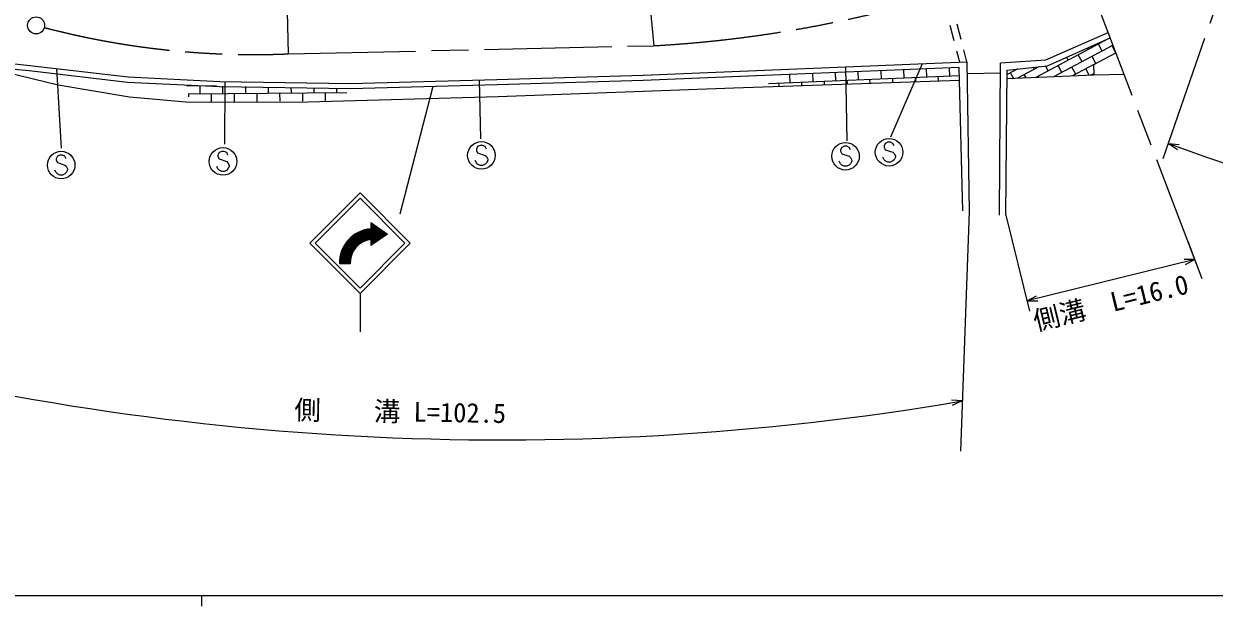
# Model space of a CAD drawing. Units: millimetres, scale not verified. Extents: x 40000 to 680000, y 20000 to 380000.
# Drawn here: x 151250 to 263548, y 204000 to 258914 of the extents above; entities that cross this region are included whole.
import ezdxf
from ezdxf.enums import TextEntityAlignment as Align

# ---------------------------------------------------------------- set-up
doc = ezdxf.new("R2010")
doc.units = ezdxf.units.MM
doc.header["$LTSCALE"] = 1000
doc.linetypes.add('CHAIN', pattern=[18.5, 12, -1.5, 3.5, -1.5])
for name, color, linetype, lineweight in [('M-BGD', 7, 'Continuous', 13), ('M-BMK', 2, 'CHAIN', 13), ('M-BMK-SRVR', 3, 'Continuous', 13), ('M-STR-HTXT', 7, 'Continuous', 13), ('M-STR-STRC', 7, 'Continuous', 13), ('M-TTL-BAND', 7, 'Continuous', 13)]:
    doc.layers.add(name, color=color, linetype=linetype, lineweight=lineweight)
doc.styles.add('ＭＳ ゴシック', font='')
doc.styles.get('ＭＳ ゴシック').set_extended_font_data('MS Gothic')

msp = doc.modelspace()

# ---------------------------------------------------------------- linework, layer by layer
at = {"layer": 'M-BGD'}
for p, q in [((239022, 257310), (238651, 258763)), ((239680, 257423), (239315, 258878)), ((253543, 257492), (246714, 253868)), ((239538, 255293), (239270, 256341)), ((240208, 255320), (239924, 256453)), ((254012, 256892), (248448, 253939)), ((251680, 256503), (251610, 256635)), ((252981, 256345), (252629, 257007)), ((254282, 256186), (253930, 256849)), ((247881, 254488), (247642, 254939)), ((249183, 254329), (248831, 254992)), ((249781, 255495), (249640, 255760)), ((252189, 255076), (250183, 254011)), ((251082, 255337), (250730, 255999)), ((252383, 255178), (252031, 255841)), ((221502, 253302), (239508, 254030)), ((223496, 254133), (223527, 253384)), ((225645, 254220), (225675, 253471)), ((227793, 254307), (227823, 253558)), ((229941, 254394), (229971, 253644)), ((232089, 254481), (232120, 253731)), ((234238, 254567), (234268, 253818)), ((235342, 253861), (235358, 253469)), ((236386, 254654), (236416, 253905)), ((237490, 253948), (237507, 253543)), ((238534, 254741), (238564, 253992)), ((239839, 241285), (239488, 254780)), ((240226, 254241), (243396, 254301)), ((245011, 254663), (244019, 254136)), ((244605, 253781), (244330, 254301)), ((247006, 254872), (244979, 253797)), ((245796, 253830), (245631, 254142)), ((246580, 254646), (246489, 254818)), ((246987, 253879), (246932, 253984)), ((250484, 254170), (250132, 254833)), ((251751, 254075), (251433, 254674)), ((252218, 254242), (251917, 254082)), ((252223, 254095), (255053, 254168)), ((169439, 253054), (166623, 253027)), ((166807, 253028), (166806, 253113)), ((167889, 252289), (167882, 253039)), ((168957, 253049), (168957, 253064)), ((170039, 252309), (170032, 253040)), ((172189, 252330), (172183, 252992)), ((174339, 252351), (174333, 252944)), ((176489, 252371), (176484, 252896)), ((178639, 252392), (178634, 252848)), ((180789, 252413), (180785, 252800)), ((222453, 253340), (222465, 253029)), ((224601, 253427), (224614, 253102)), ((226749, 253514), (226763, 253176)), ((228897, 253601), (228911, 253249)), ((231046, 253688), (231060, 253323)), ((233194, 253775), (233209, 253396)), ((181720, 252422), (166767, 252278)), ((166817, 252023), (166814, 252278)), ((168971, 251549), (168964, 252299)), ((171121, 251570), (171114, 252320)), ((173271, 251590), (173264, 252340)), ((175421, 251611), (175414, 252361)), ((177571, 251632), (177564, 252382)), ((179721, 251652), (179714, 252402))]:
    msp.add_line(p, q, dxfattribs=at)
for points in [[(243288, 240870), (243403, 255250), (247671, 255532), (253552, 258097)], [(243905, 240865), (244022, 254559), (247834, 254959), (253748, 257583)], [(244015, 253757), (252223, 254095), (252189, 255076), (254282, 256186)], [(146618, 255560), (151808, 254986), (161088, 253905), (169740, 253471), (182062, 253286), (195884, 253668), (209667, 254085), (240208, 255320), (240443, 241199)], [(239488, 254780), (209685, 253575), (195899, 253157), (182065, 252775), (169723, 252961), (161046, 253396), (151756, 254478), (147482, 254864)], [(147482, 254864), (154493, 253157), (161212, 252020), (166912, 251529), (178042, 251572), (195998, 252047), (218231, 252884), (239519, 253612)]]:
    msp.add_lwpolyline(points, dxfattribs=at)
at = {"layer": 'M-BMK'}
for p, q in [((258740, 246210), (271653, 283466)), ((262427, 234868), (250746, 265442)), ((176215, 256084), (210716, 256850))]:
    msp.add_line(p, q, dxfattribs=at)
for centre, radius, start, end in [((204070, 374365), 117703, 273.23687, 292.82219), ((172964, 334120), 78104, 255.33036, 272.3853)]:
    msp.add_arc(centre, radius, start, end, dxfattribs=at)
at = {"layer": 'M-BMK-SRVR'}
for p, q in [((176215, 256084), (175165, 305068)), ((210716, 256850), (206508, 300382))]:
    msp.add_line(p, q, dxfattribs=at)
msp.add_circle((152412, 258769), 800, dxfattribs=at)
at = {"layer": 'M-STR-HTXT'}
for p, q in [((259231, 247628), (260086, 247052)), ((259231, 247628), (260257, 247522)), ((240443, 241199), (239604, 218609)), ((243905, 240865), (246127, 231820)), ((262427, 234868), (261080, 238393)), ((261733, 236684), (245889, 232791)), ((261733, 236684), (260702, 236688)), ((261733, 236684), (260822, 236202)), ((245889, 232791), (246800, 233273)), ((245889, 232791), (246919, 232787)), ((239780, 223352), (238752, 223431)), ((239780, 223352), (238836, 222938))]:
    msp.add_line(p, q, dxfattribs=at)
for centre, radius, start, end in [((342761, 477883), 244938, 250.06072, 269.54659), ((196399, 477900), 258218, 254.1453, 279.6716)]:
    msp.add_arc(centre, radius, start, end, dxfattribs=at)
at = {"layer": 'M-STR-STRC'}
for p, q in [((236007, 255150), (232996, 248211)), ((154803, 247202), (154362, 254689)), ((228759, 254857), (228891, 247878)), ((170214, 253464), (170178, 247551)), ((189847, 252990), (186727, 240968)), ((194205, 253621), (194324, 248066)), ((194065, 247336), (193946, 247099)), ((193946, 247099), (193946, 246981)), ((194301, 247454), (194065, 247336)), ((194537, 247454), (194301, 247454)), ((194774, 247336), (194537, 247454)), ((194892, 247099), (194774, 247336)), ((228416, 247255), (228298, 247018)), ((228652, 247373), (228416, 247255)), ((228889, 247373), (228652, 247373)), ((229125, 247255), (228889, 247373)), ((229243, 247018), (229125, 247255)), ((232523, 247634), (232405, 247398)), ((232405, 247398), (232405, 247280)), ((232405, 247280), (232523, 247043)), ((232760, 247752), (232523, 247634)), ((232996, 247752), (232760, 247752)), ((233232, 247634), (232996, 247752)), ((233350, 247398), (233232, 247634)), ((154424, 246422), (154305, 246186)), ((154305, 246186), (154305, 246068)), ((154305, 246068), (154424, 245831)), ((154660, 246540), (154424, 246422)), ((154896, 246540), (154660, 246540)), ((155133, 246422), (154896, 246540)), ((155251, 246186), (155133, 246422)), ((169684, 246765), (169566, 246528)), ((169566, 246528), (169566, 246410)), ((169566, 246410), (169684, 246174)), ((169921, 246883), (169684, 246765)), ((169684, 246174), (170393, 245937)), ((170157, 246883), (169921, 246883)), ((170393, 246765), (170157, 246883)), ((170512, 246528), (170393, 246765)), ((170393, 245937), (170512, 245819)), ((193946, 245799), (193828, 246036)), ((193946, 246981), (194065, 246745)), ((194065, 246745), (194774, 246508)), ((194774, 246508), (194892, 246390)), ((194892, 246390), (195010, 246154)), ((195010, 246036), (194892, 245799)), ((195010, 246154), (195010, 246036)), ((228298, 245718), (228179, 245955)), ((228298, 247018), (228298, 246900)), ((228298, 246900), (228416, 246664)), ((228416, 246664), (229125, 246427)), ((229125, 246427), (229243, 246309)), ((229243, 246309), (229361, 246073)), ((229361, 245955), (229243, 245718)), ((229361, 246073), (229361, 245955)), ((232405, 246098), (232287, 246334)), ((232523, 245980), (232405, 246098)), ((232523, 247043), (233232, 246807)), ((232760, 245861), (232523, 245980)), ((233232, 245980), (232996, 245861)), ((233232, 246807), (233350, 246689)), ((233350, 246098), (233232, 245980)), ((233350, 246689), (233469, 246452)), ((233469, 246334), (233350, 246098)), ((233469, 246452), (233469, 246334)), ((154305, 244886), (154187, 245122)), ((154424, 244768), (154305, 244886)), ((154424, 245831), (155133, 245595)), ((155133, 245595), (155251, 245477)), ((155251, 244886), (155133, 244768)), ((155251, 245477), (155369, 245240)), ((155369, 245122), (155251, 244886)), ((155369, 245240), (155369, 245122)), ((169566, 245228), (169448, 245465)), ((169684, 245110), (169566, 245228)), ((169921, 244992), (169684, 245110)), ((170157, 244992), (169921, 244992)), ((170393, 245110), (170157, 244992)), ((170512, 245228), (170393, 245110)), ((170512, 245819), (170630, 245583)), ((170630, 245465), (170512, 245228)), ((170630, 245583), (170630, 245465)), ((194065, 245681), (193946, 245799)), ((194301, 245563), (194065, 245681)), ((194537, 245563), (194301, 245563)), ((194774, 245681), (194537, 245563)), ((194892, 245799), (194774, 245681)), ((228416, 245600), (228298, 245718)), ((228652, 245482), (228416, 245600)), ((228889, 245482), (228652, 245482)), ((229125, 245600), (228889, 245482)), ((229243, 245718), (229125, 245600)), ((232996, 245861), (232760, 245861)), ((154660, 244649), (154424, 244768)), ((154896, 244649), (154660, 244649)), ((155133, 244768), (154896, 244649)), ((178229, 238236), (182966, 242974)), ((182966, 242974), (187704, 238236)), ((178723, 238236), (182966, 242479)), ((182966, 242479), (187209, 238236)), ((181027, 236362), (184489, 239823)), ((181030, 236506), (184405, 239881)), ((181041, 236658), (183972, 239590)), ((181059, 236818), (183812, 239571)), ((181088, 236989), (183642, 239542)), ((181130, 237172), (183458, 239500)), ((181189, 237372), (183259, 239442)), ((181271, 237596), (183034, 239359)), ((181395, 237861), (182770, 239235)), ((183481, 238460), (182727, 239213)), ((183585, 238496), (182820, 239261)), ((183695, 238528), (182916, 239307)), ((183809, 238555), (183014, 239350)), ((183049, 238242), (184572, 239765)), ((183929, 238577), (183115, 239391)), ((184375, 238273), (183219, 239428)), ((184458, 238331), (183326, 239463)), ((183358, 238410), (184656, 239708)), ((184541, 238389), (183436, 239494)), ((184625, 238447), (183550, 239522)), ((183586, 238497), (184739, 239650)), ((184708, 238505), (183667, 239547)), ((183780, 238549), (184823, 239592)), ((184792, 238563), (183787, 239567)), ((184875, 238621), (183913, 239583)), ((183953, 238581), (184906, 239534)), ((183984, 240174), (185548, 239088)), ((183984, 240174), (183984, 239591)), ((183984, 240167), (183988, 240171)), ((183984, 240026), (184072, 240113)), ((185209, 238853), (183984, 240077)), ((183984, 239885), (184155, 240055)), ((183984, 239743), (184238, 239997)), ((183984, 239602), (184322, 239939)), ((185126, 238795), (183984, 239936)), ((185042, 238737), (183984, 239795)), ((184959, 238679), (183984, 239653)), ((183984, 238470), (184990, 239476)), ((183984, 238329), (185073, 239418)), ((183984, 238187), (185157, 239360)), ((183984, 238046), (185240, 239302)), ((185293, 238911), (184132, 240072)), ((184303, 238223), (185323, 239244)), ((185376, 238969), (184595, 239750)), ((185460, 239026), (185057, 239429)), ((178229, 238236), (182966, 233499)), ((178723, 238236), (182966, 233994)), ((182281, 237397), (181550, 238127)), ((182331, 237488), (181607, 238212)), ((181614, 238221), (182409, 239016)), ((182385, 237576), (181666, 238294)), ((182442, 237660), (181728, 238374)), ((182502, 237741), (181791, 238452)), ((182566, 237819), (181857, 238528)), ((182633, 237894), (181925, 238601)), ((182703, 237965), (181995, 238672)), ((182776, 238033), (182068, 238741)), ((182852, 238098), (182142, 238808)), ((182931, 238160), (182219, 238873)), ((183014, 238219), (182298, 238935)), ((183100, 238274), (182379, 238995)), ((183190, 238326), (182463, 239053)), ((183283, 238375), (182549, 239109)), ((183380, 238419), (182637, 239162)), ((182966, 233994), (187209, 238236)), ((182966, 233499), (187704, 238236)), ((185548, 239088), (183984, 238002)), ((183984, 238585), (183984, 238002)), ((184291, 238215), (183984, 238522)), ((184208, 238157), (183984, 238380)), ((184124, 238099), (183984, 238239)), ((184041, 238041), (183984, 238098)), ((184766, 238545), (185407, 239186)), ((185229, 238866), (185490, 239128)), ((185543, 239084), (185520, 239107)), ((181086, 236280), (182388, 237581)), ((181842, 236280), (181096, 237026)), ((181984, 236280), (181122, 237141)), ((182027, 236378), (181152, 237253)), ((182032, 236514), (181185, 237361)), ((182045, 236643), (181221, 237467)), ((181228, 236280), (182220, 237272)), ((182064, 236765), (181260, 237569)), ((182088, 236882), (181302, 237668)), ((182118, 236994), (181347, 237765)), ((181369, 236280), (182133, 237044)), ((182153, 237101), (181394, 237859)), ((182191, 237204), (181444, 237951)), ((182234, 237302), (181496, 238040)), ((181135, 236280), (181027, 236388)), ((182028, 236280), (181028, 236280)), ((181277, 236280), (181031, 236525)), ((181418, 236280), (181041, 236657)), ((181560, 236280), (181055, 236784)), ((181701, 236280), (181073, 236907)), ((181511, 236280), (182081, 236850)), ((181652, 236280), (182049, 236677)), ((181794, 236280), (182032, 236518)), ((181935, 236280), (182027, 236372)), ((182966, 233499), (182966, 229864))]:
    msp.add_line(p, q, dxfattribs=at)
for centre in [(170039, 245937), (194419, 246508), (228770, 246427), (232878, 246807), (154778, 245595)]:
    msp.add_circle(centre, 1300, dxfattribs=at)
for radius, start, end in [(3242, 95.04416, 181.43524), (2242, 97.30386, 182.0755)]:
    msp.add_arc((184269, 236361), radius, start, end, dxfattribs=at)
at = {"layer": 'M-TTL-BAND'}
for p, q in [((40000, 205000), (579000, 205000)), ((168000, 205000), (168000, 204000))]:
    msp.add_line(p, q, dxfattribs=at)

# ---------------------------------------------------------------- texts
at = {"layer": 'M-STR-HTXT', "style": 'ＭＳ ゴシック'}
for s, rotation, p in [('側溝  L=16.0', 13.802, (254143, 231215)), ('側\u3000\u3000溝 L=102.5', 359.034, (186735, 220884))]:
    msp.add_text(s, height=1833, rotation=rotation, dxfattribs=at).set_placement(p, align=Align.BOTTOM_CENTER)

doc.saveas('drawing.dxf')
